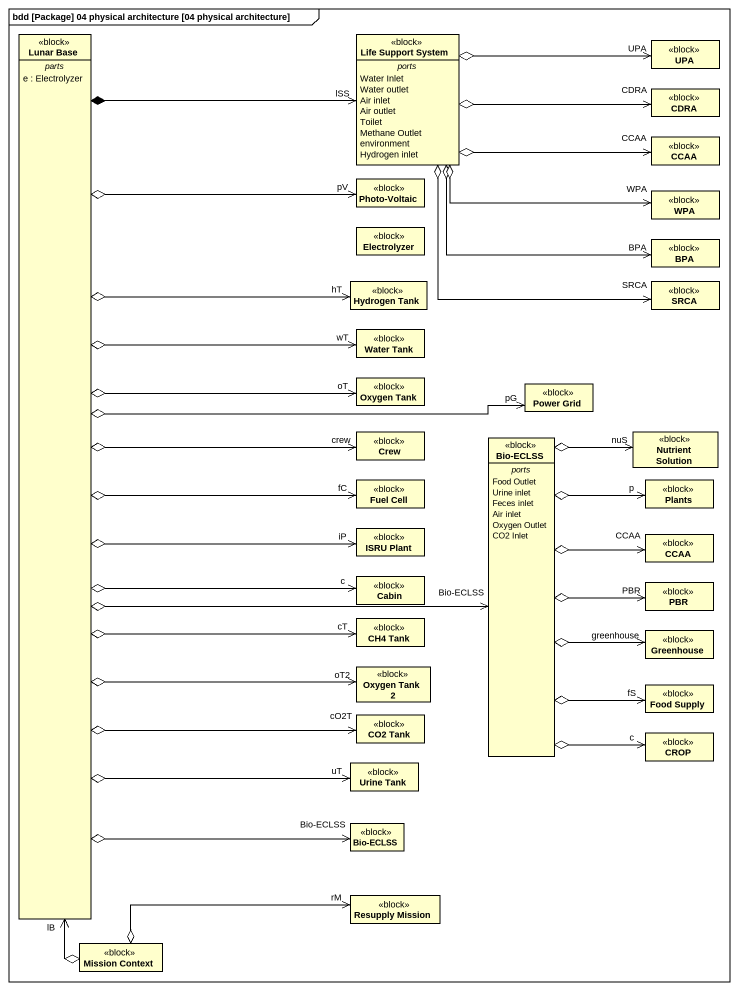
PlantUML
@startuml
mainframe bdd [Package] 04 physical architecture [04 physical architecture]
hide circle
hide empty members
class "Lunar Base" as Lunar_Base <<block>> {
  -- parts --
  e : Electrolyzer
}
class "Life Support System" as Life_Support_System <<block>> {
  -- ports --
  Water Inlet
  Water outlet
  Air inlet
  Air outlet
  Toilet
  Methane Outlet
  environment
  Hydrogen inlet
}
class UPA <<block>>
class CDRA <<block>>
class CCAA <<block>>
class "Photo-Voltaic" as Photo_Voltaic <<block>>
class WPA <<block>>
class Electrolyzer <<block>>
class BPA <<block>>
class "Hydrogen Tank" as Hydrogen_Tank <<block>>
class SRCA <<block>>
class "Water Tank" as Water_Tank <<block>>
class "Oxygen Tank" as Oxygen_Tank <<block>>
class "Power Grid" as Power_Grid <<block>>
class Crew <<block>>
class "Nutrient Solution" as Nutrient_Solution <<block>>
class "Bio-ECLSS" as Bio_ECLSS <<block>> {
  -- ports --
  Food Outlet
  Urine inlet
  Feces inlet
  Air inlet
  Oxygen Outlet
  CO2 Inlet
}
class "Fuel Cell" as Fuel_Cell <<block>>
class Plants <<block>>
class "ISRU Plant" as ISRU_Plant <<block>>
class "CCAA" as CCAA_2 <<block>>
class Cabin <<block>>
class PBR <<block>>
class "CH4 Tank" as CH4_Tank <<block>>
class Greenhouse <<block>>
class "Oxygen Tank 2" as Oxygen_Tank_2 <<block>>
class "Food Supply" as Food_Supply <<block>>
class "CO2 Tank" as CO2_Tank <<block>>
class CROP <<block>>
class "Urine Tank" as Urine_Tank <<block>>
class "Bio-ECLSS" as Bio_ECLSS_2 <<block>>
class "Resupply Mission" as Resupply_Mission <<block>>
class "Mission Context" as Mission_Context <<block>>
Lunar_Base o-up-> "pV" Photo_Voltaic
Lunar_Base o-right-> "hT" Hydrogen_Tank
Lunar_Base o-right-> "wT" Water_Tank
Lunar_Base o-right-> "oT" Oxygen_Tank
Lunar_Base o-right-> "pG" Power_Grid
Lunar_Base o-right-> "crew" Crew
Lunar_Base o-right-> "Bio-ECLSS" Bio_ECLSS
Lunar_Base o-right-> "fC" Fuel_Cell
Lunar_Base o-right-> "iP" ISRU_Plant
Lunar_Base o-right-> "c" Cabin
Lunar_Base o-right-> "cT" CH4_Tank
Lunar_Base o--> "oT2" Oxygen_Tank_2
Lunar_Base o--> "cO2T" CO2_Tank
Lunar_Base o--> "uT" Urine_Tank
Lunar_Base o--> "Bio-ECLSS" Bio_ECLSS_2
Life_Support_System "lSS" <--* Lunar_Base
Life_Support_System o-right-> "UPA" UPA
Life_Support_System o-right-> "CDRA" CDRA
Life_Support_System o-right-> "CCAA" CCAA
Life_Support_System o-right-> "WPA" WPA
Life_Support_System o-right-> "BPA" BPA
Life_Support_System o--> "SRCA" SRCA
Bio_ECLSS o-up-> "nuS" Nutrient_Solution
Bio_ECLSS o-up-> "p" Plants
Bio_ECLSS o-right-> "CCAA" CCAA_2
Bio_ECLSS o-right-> "PBR" PBR
Bio_ECLSS o-right-> "greenhouse" Greenhouse
Bio_ECLSS o--> "fS" Food_Supply
Bio_ECLSS o--> "c" CROP
Mission_Context o-up-> "lB" Lunar_Base
Mission_Context o-right-> "rM" Resupply_Mission
@enduml
